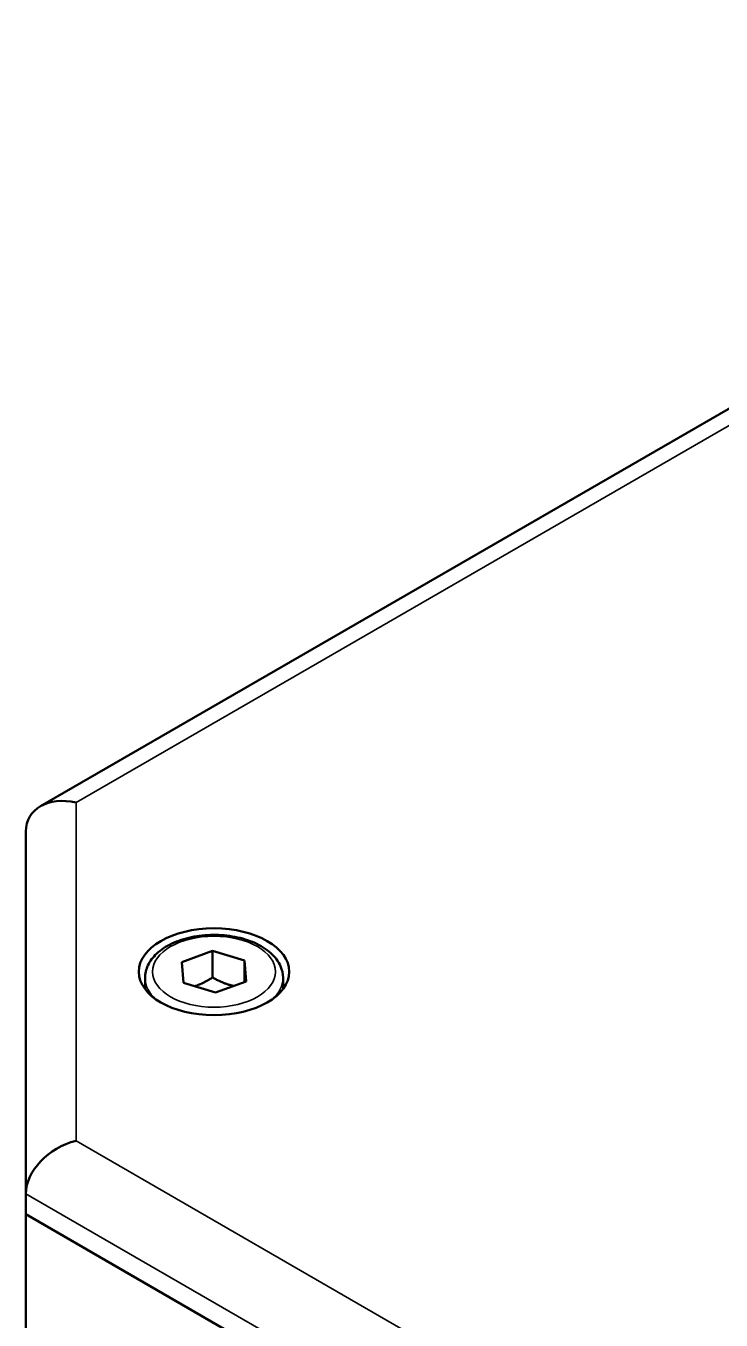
# Model space of a CAD drawing. Header units: inches. Extents: x -24.6 to 49, y -43 to 20.8.
# Drawn here: x 8.8 to 12.08, y 11.04 to 17.13 of the extents above; entities that cross this region are included whole.
import ezdxf

# ---------------------------------------------------------------- set-up
doc = ezdxf.new("R2010")
doc.units = ezdxf.units.IN
doc.header["$MEASUREMENT"] = 0
doc.layers.add('Visible (ANSI)', color=7, linetype='Continuous', lineweight=50)
doc.layers.add('Visible Narrow (ANSI)', color=7, linetype='Continuous', lineweight=35)

msp = doc.modelspace()

# ---------------------------------------------------------------- linework, layer by layer
at = {"layer": 'Visible (ANSI)'}
for p, q in [((15.2343, 17.1301), (8.8738, 13.4578)), ((8.8046, 13.338), (8.8046, 11.6332)), ((9.5392, 12.724), (9.6831, 12.7768)), ((9.6831, 12.7768), (9.8343, 12.7313)), ((9.6831, 12.6514), (9.6831, 12.7768)), ((9.8343, 12.7313), (9.8415, 12.633)), ((9.8343, 12.6303), (9.8343, 12.7313)), ((9.5465, 12.6257), (9.5392, 12.724)), ((9.3656, 12.6495), (9.3656, 12.5967)), ((9.6977, 12.5801), (9.5465, 12.6257)), ((9.8415, 12.633), (9.6977, 12.5801)), ((10.0152, 12.6495), (10.0152, 12.5967)), ((8.8046, 11.5368), (8.8046, 11.6332)), ((8.8046, 11.5368), (15.2057, 7.8411)), ((8.8046, 8.8366), (8.8046, 11.5368)), ((8.8046, 11.5368), (15.2057, 7.8411))]:
    msp.add_line(p, q, dxfattribs=at)
for centre, major_axis, start_param, end_param in [((9.0408, 13.2815), (-0.2182, 0.126), 5.105088, 6.675884), ((9.0408, 11.6897), (-0.2182, -0.126), 4.31969, 5.890486)]:
    msp.add_ellipse(centre, major_axis=major_axis, ratio=0.717439, start_param=start_param, end_param=end_param, dxfattribs=at)
msp.add_ellipse((9.6904, 12.6785), major_axis=(0.3543, 0), ratio=0.57735, dxfattribs=at)
msp.add_open_spline([(9.3656, 12.6495), (9.3656, 12.6698), (9.3704, 12.6899), (9.3887, 12.7288), (9.4029, 12.7473), (9.4402, 12.782), (9.4644, 12.7978), (9.5197, 12.824), (9.5511, 12.8343), (9.6172, 12.8482), (9.6518, 12.8518), (9.7211, 12.8523), (9.7557, 12.8492), (9.8219, 12.8364), (9.8534, 12.8268), (9.9105, 12.8013), (9.936, 12.7855), (9.9774, 12.7485), (9.9936, 12.7274), (10.0112, 12.6867), (10.0152, 12.6682), (10.0152, 12.6495)], degree=3, knots=[1.08996, 1.08996, 1.08996, 1.08996, 1.355755, 1.355755, 1.645379, 1.645379, 1.973474, 1.973474, 2.312185, 2.312185, 2.648318, 2.648318, 2.982878, 2.982878, 3.318793, 3.318793, 3.657445, 3.657445, 3.987045, 3.987045, 4.231553, 4.231553, 4.231553, 4.231553], dxfattribs=at)
for points, weights in [([(9.6831, 12.6514), (9.6379, 12.6222), (9.5986, 12.61)], [1, 1.09193047859, 1.07460195935]), ([(9.7836, 12.6117), (9.7365, 12.6212), (9.6831, 12.6514)], [1.06779087633, 1.10454257713, 1])]:
    msp.add_rational_spline(points, weights, degree=2, dxfattribs=at)
at = {"layer": 'Visible Narrow (ANSI)'}
for p, q in [((9.0408, 13.4744), (15.3035, 17.0902)), ((9.0408, 11.8826), (9.0408, 13.4744)), ((15.3035, 8.2668), (9.0408, 11.8826)), ((8.8046, 11.6332), (15.2057, 7.9375))]:
    msp.add_line(p, q, dxfattribs=at)
msp.add_ellipse((9.6904, 12.6785), major_axis=(0.2894, 0), ratio=0.57735, dxfattribs=at)
for major_axis, start_param, end_param in [((-0.3248, 0), 0, 0.569132), ((0.3248, 0), 5.714053, 6.283185)]:
    msp.add_ellipse((9.6904, 12.6495), major_axis=major_axis, ratio=0.57735, start_param=start_param, end_param=end_param, dxfattribs=at)

doc.saveas('drawing.dxf')
